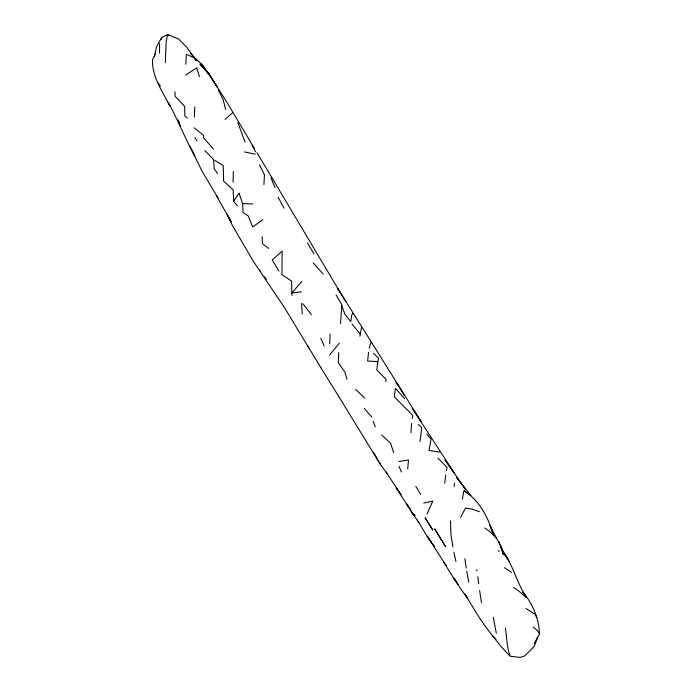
<?xml version="1.0" encoding="UTF-8"?>
<svg xmlns="http://www.w3.org/2000/svg" width="692" height="692" viewBox="0 0 692 692"><rect width="100%" height="100%" fill="white"/><g stroke="black" fill="none" stroke-linecap="round" stroke-linejoin="round"><path stroke-width="1.04" d="M159.515 53.284L159.584 43.691M233.1 182.178L233.342 171.443M165.336 62.643L166.141 42.126L167.464 34.6L178.484 38.908L187.065 47.636L196.286 60.766L194.305 58.327M194.365 117.121L194.763 106.828M338.699 352.652L338.224 362.703L344.798 371.846L346.969 379.285M185.854 64.235L186.356 54.261L193.189 57.367M340.516 323.692L341.839 304.705L336.053 294.913M263.911 184.652L264.456 174.825L259.379 164.765M329.608 343.872L330.171 334.098M410.91 432.811L411.619 423.452M407.692 469.064L408.496 459.99L399.007 461.486M359.901 336.208L361.639 327.065M420.009 441.591L421.757 427.57L418.245 424.395M368.542 352.254L367.642 361.042L377.832 361.613L378.619 358.101L373.559 353.309M385.799 381.733L386.067 379.328L376.794 369.986L377.832 361.613M444.714 483.224L445.76 474.876M395.348 388.662L394.25 396.853L412.761 415.373L412.268 418.548M454.151 486.415L454.67 483.111M462.403 499.33L463.666 491.614M446.461 470.664L447.101 467.403L437.82 458.061M369.182 348.301L370.921 342.436M154.342 56.493L156.504 46.952L161.694 37.472L167.464 34.6L168.632 35.396M161.219 39.409L161.694 37.472M537.805 637.15L534.094 646.657L524.562 656.033L520.28 657.4L510.272 656.284C506.743 647.461 506.925 637.488 505.385 628.137M352.686 313.147L351.64 315.595L350.775 321.685L344.997 314.298L341.744 305.7M460.5 517.555L465.474 508.075L471.84 509.122L479.469 511.717M427.094 513.871L432.794 501.077L423.703 503.084M419.56 523.498L412.726 513.749L409.802 508.923L410.157 508.188M155.302 54.088L152.491 59.78C151.903 76.656 162.335 91.456 169.964 105.988L168.139 102.477C178.017 119.88 185.084 138.625 194.902 156.081L189.893 146.375L202.142 171.365L218.188 198.258M534.336 643.335L539.509 633.855C538.912 618.631 532.779 603.77 522.927 592.222L526.257 596.954C516.786 583.148 513.775 566.117 503.465 552.796M237.252 205.965L233.68 201.182L239.112 193.085L242.598 203.63L243.013 212.548L248.134 215.809L252.736 226.959L262.7 219.788M329.548 355.169L339.348 343.12M301.781 281.532L291.808 293.036L291.998 295.51M225.108 119.379L232.443 112.865M185.646 75.065L196.736 67.92L199.478 76.691M301.409 291.877L291.808 293.036L291.661 281.142L281.947 274.646L282.146 251.101L272.25 259.933L278.919 271.117M242.598 203.63L252.701 203.941M439.68 452.127L428.979 450.475L431.081 439.083L426.86 434.187M244.484 151.937L255.227 154.16M525.963 608.458L534.907 614.176L536.871 617.549M214.866 160.44L223.248 165.526L223.577 181.001L233.074 189.816L233.68 201.182M504.572 567.682L511.561 572.44M476.148 569.983L477.108 570.597M513.455 587.456L518.637 590.907L526.102 597.43M498.058 550.555L499.192 551.308M268.695 248.376L262.458 243.826L262.182 236.802M484.711 528.082C494.598 533.887 501.415 543.324 503.413 554.733L500.031 545.556L509.295 561.523M409.802 508.923L406.74 504.018L412.726 513.749L415.174 515.601M412.726 513.749L414.223 514.891M533.264 627.056L537.347 630.481L539.509 633.855M187.324 118.124L184.833 116.022L184.626 106.395L175.05 96.179L174.998 91.725M381.664 434.983L390.504 443.001L393.696 452.629M190.317 53.362L202.332 64.936L210.333 76.094L201.061 63.742L209.269 74.407L227.374 103.03L254.604 148.797M355.593 389.311L364.684 398.09M495.93 639.538C483.769 625.923 474.383 609.868 465.059 594.212L467.187 597.663M204.884 150.622L213.56 159.541L214.278 169.021L217.591 173.424M509.485 655.696L500.852 646.293L492.773 636.138M313.216 262.891L323.086 273.997M458.424 584.593L455.665 581.47L443.624 562.016L446.262 565.399M395.98 388.852L404.578 398.644M364.329 408.47L371.915 417.094M213.586 149.213L203.63 137.855L203.716 135.459L194.106 127.795M467.723 598.528L459.981 587.828L453.969 578.105L456.884 582.128M352.029 324.046L360.108 333.977M395.893 382.589L397.078 384.069M398.653 491.311L401.291 494.642M264.335 276.757L266.273 279.231M412.302 408.41L454.341 473.172L444.913 460.042M387.771 474.452L381.11 465.465L375.618 456.625M302.966 303.762L311.383 314.739M399.388 492.124L385.842 471.84M444.472 563.029L427.232 536.196L431.332 541.983M462.195 485.057L456.625 477.463L470.984 495.662L463.96 490.637C479.677 500.601 488.258 517.659 493.517 534.933L489.806 525.263L496.571 538.333M463.432 486.744L465.292 489.27L448.234 464.306M398.038 490.464L396.179 487.929L408.712 507.392M432.5 543.635L434.256 546.118L429.109 539.57L417.276 520.116M158.044 82.815L160.397 86.197M194.833 137.665L197.03 140.857M259.483 269.975L260.642 271.697M504.053 553.721L506.968 558.141M361.864 326.953L343.941 298.416M321.2 368.196L307.326 345.369M343.613 297.871L337.791 288.685L345.991 301.79M414.127 410.754L421.03 421.523L362.288 327.61M320.725 367.513L339.21 397.208M375.038 455.734L339.305 397.381M373.706 452.776L376.889 457.844M376.37 457.81L381.11 465.465M309.367 348.742L284.602 307.802L253.255 261.152L232.252 225.246L227.184 214.615L231.206 221.89L216.51 195.724M398.609 385.98L397.926 384.856L404.448 395.703M415.78 486.329L420.762 494.538M307.482 242.978L314.056 253.921M339.954 292.059L257.043 152.698M278.132 197.289L284.092 208.145M252.234 145.415L255.737 151.98M218.378 90.038L223.187 99.734L225.635 109.483M320.777 338.258L324.228 345.939M399.024 466.365L401.386 471.987M271.048 177.948L274.914 187.532M237.832 122.579L245.029 142.111M373.109 421.151L375.254 426.765M177.991 119.872L180.162 126.186L178.519 121.351M498.923 541.905L499.754 544.647M455.95 561.48L453.866 552.121M496.311 633.284L493.309 617.307M468.718 582.162L466.745 571.073M481.494 602.671L479.599 590.553M466.235 567.985L464.86 558.712M452.957 546.767L450.959 534.795L450.527 520.834M477.809 576.696L478.7 583.676M302.205 314.073L301.556 303.459M208.898 73.966L199.971 64.174L209.269 74.407L217.236 87.08L208.898 73.966M432.768 530.02L425.156 517.936L432.768 530.02M435.571 530.306L434.654 528.852L445.501 546.585L435.571 530.306"/></g></svg>
